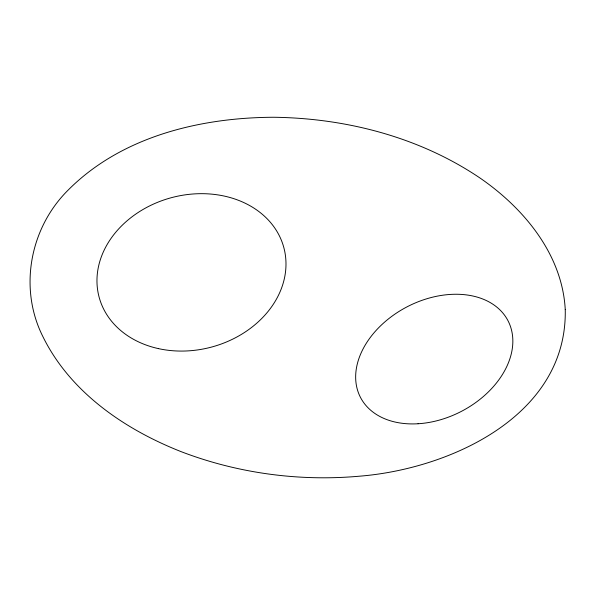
<?xml version="1.0" encoding="UTF-8"?>
<svg xmlns="http://www.w3.org/2000/svg" width="595" height="595" viewBox="0 0 595 595"><rect width="100%" height="100%" fill="white"/><g stroke="black" fill="none" stroke-linecap="round" stroke-linejoin="round"><path stroke-width="0.89" d="M565.25 309.623C567.37 415.779 449.976 468.979 359.469 476.193C299.151 481.593 237.628 473.308 181.066 451.627C124.556 429.315 70.128 392.224 42.758 336.339C18.676 288.188 29.869 228.458 67.607 190.631C120.971 136.605 199.875 117.557 273.722 117.26C346.193 118.189 419.542 137.155 479.979 178.002C523.89 208.198 562.29 254.363 565.25 309.623M418.047 423.752A83.129 58.905 -27.5 0 0 508.941 322.661A83.129 58.905 -27.5 0 0 375.75 330.827A83.129 58.905 -27.5 0 0 418.047 423.752M158.441 348.618A95.624 77.343 -15 0 0 284.685 251.179A95.624 77.343 -15 0 0 131.302 217.354A95.624 77.343 -15 0 0 158.441 348.618"/></g></svg>
